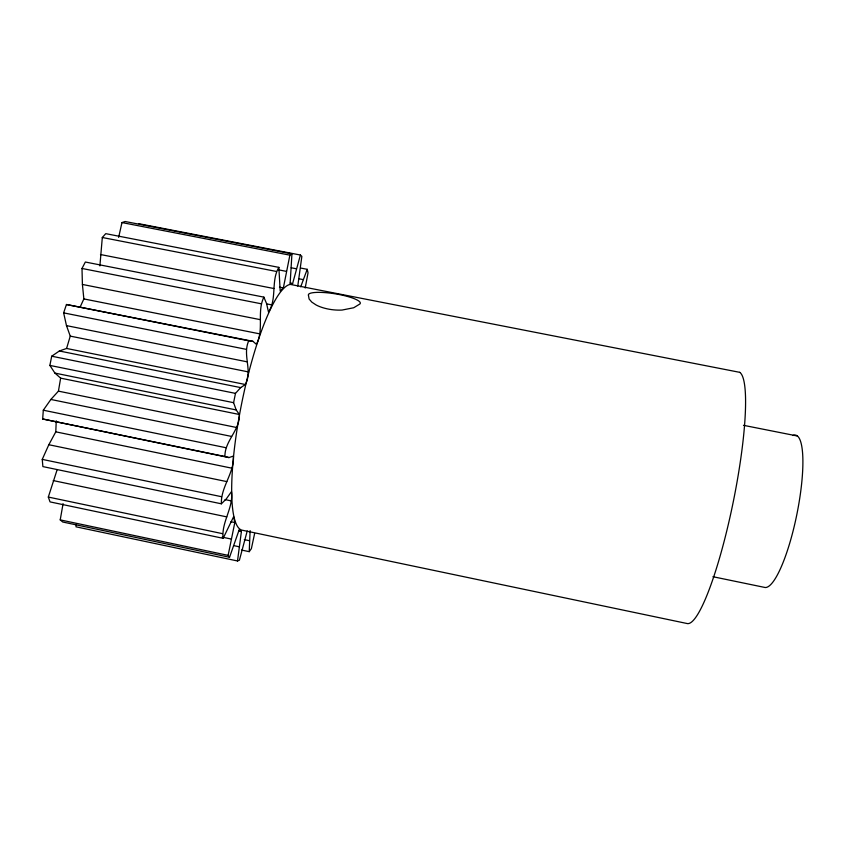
<?xml version="1.0" encoding="UTF-8"?>
<svg xmlns="http://www.w3.org/2000/svg" width="845" height="845" viewBox="0 0 845 845"><rect width="100%" height="100%" fill="white"/><g stroke="black" fill="none" stroke-linecap="round" stroke-linejoin="round"><path stroke-width="1.27" d="M56.245 420.799L55.791 431.837L48.83 444.724L42.25 459.384L42.884 466.598L221.379 503.81C220.703 486.921 234.392 473.084 233.442 456.025L228.984 457.578L224.928 456.511C224.59 440.784 239.991 430.39 239.378 414.494L60.639 378.148L54.925 373.099L49.866 365.42L51.714 356.21L59.361 350.992L66.586 348.457L70.251 336.12L66.48 325.621L63.639 312.872L66.449 304.506L252.887 341.296L256.405 344.348C264.316 329.677 256.626 311.932 263.883 297.134L85.345 262.024L81.997 268.467L82.409 284.448L83.856 298.919L80.264 306.788M241.522 550.042L249.233 551.669L250.12 530.618M118.638 237.382L121.976 222.573L125.102 221.506L291.937 253.859L290.162 282.98L292.592 283.709L300.397 255.032L138.907 223.714M99.89 265.921L102.308 237.498L105.752 233.653L278.871 267.379L280.181 291.103L283.36 287.923L289.888 255.158L291.937 253.859M76.166 524.227L76.018 526.815L237.508 560.964L239.399 560.224L247.226 530.945M228.984 457.578L42.672 418.993L43.306 410.205L50.869 399.453L58.432 391.14L60.639 378.148M263.883 297.134L266.555 303.524L268.499 312.058C277.255 298.855 270.727 280.741 278.871 267.379M237.508 560.964L241.395 531.537L239.272 529.509L229.544 557.278L62.72 522.009L60.217 519.886L63.079 503.673M297.767 286.106L301.866 256.352L300.397 255.032M229.544 557.278L228.129 555.366L234.815 522.548L233.632 516.686L223.143 538.318L50.045 501.898L48.323 497.061L57.111 469.788M305.193 288.018L308.045 272.84L307.231 269.312L300.757 268.055M239.378 414.494L236.177 409.931L233.6 402.685L235.48 393.379L240.677 387.601L245.409 384.517C252.771 370.448 242.23 355.006 248.736 340.82L252.887 341.296M254.63 533.501L251.377 548.637L249.233 551.669M223.143 538.318C221.168 522.358 233.632 507.771 231.498 491.6L226.354 498.825L221.379 503.81M300.714 286.814L307.231 269.312M121.976 222.573L289.888 255.158M291.229 267.78L296.373 268.784M278.628 269.861L286.392 271.372M102.308 237.498L276.41 271.456M299.267 278.839L303.154 279.6M290.015 283.202L292.592 283.709M279.494 287.163L283.36 287.923M100.471 254.525L273.938 288.536M266.988 303.957L272.143 304.971M81.997 268.467L261.285 303.788M82.409 284.448L260.302 319.653M743.473 425.31L797.321 435.999M83.856 298.919L260.091 333.933M66.449 304.506L248.736 340.82M63.639 312.872L246.317 349.355M66.48 325.621L247.12 361.818M70.251 336.12L248.662 371.969M66.586 348.457L245.409 384.517M59.361 350.992L240.677 387.601M51.714 356.21L235.48 393.379M49.866 365.42L233.6 402.685M54.925 373.099L236.177 409.931M58.432 391.14L236.98 427.581M50.869 399.453L231.593 436.442M43.306 410.205L226.006 447.723M42.672 418.993L224.928 456.511M55.791 431.837L232.174 468.246M712.937 576.712L765.137 587.507A77.698 17.006 -78.5 0 0 798.102 507.961A77.698 17.006 -78.5 0 0 792.885 435.513M48.83 444.724L226.809 481.608M42.25 459.384L221.538 496.702M225.076 499.606L231.519 500.948M53.224 480.583L226.787 516.886M230.938 521.735L234.815 522.548M238.808 530.987L241.395 531.537M48.323 497.061L222.436 533.649M244.279 539.628L249.423 540.705M222.203 537.145L231.181 539.036M233.959 545.669L239.103 546.757M60.217 519.886L228.129 555.366M308.393 294.937L309.101 298.993L311.805 302.119L316.104 304.971A26.079 11.587 6.3 0 0 342.035 310.062L353.717 307.749L359.885 303.999A26.417 5.334 9.1 0 0 339.574 294.609A26.417 5.334 9.1 0 0 308.816 293.997L308.393 294.937M739.692 372.328L290.289 284.406A125.398 25.868 -78.5 0 0 240.878 407.491A125.398 25.868 -78.5 0 0 242.705 530.311L686.964 623.494A128.482 20.872 -78.5 0 0 732.15 507.201A128.482 20.872 -78.5 0 0 739.692 372.328"/></g></svg>
